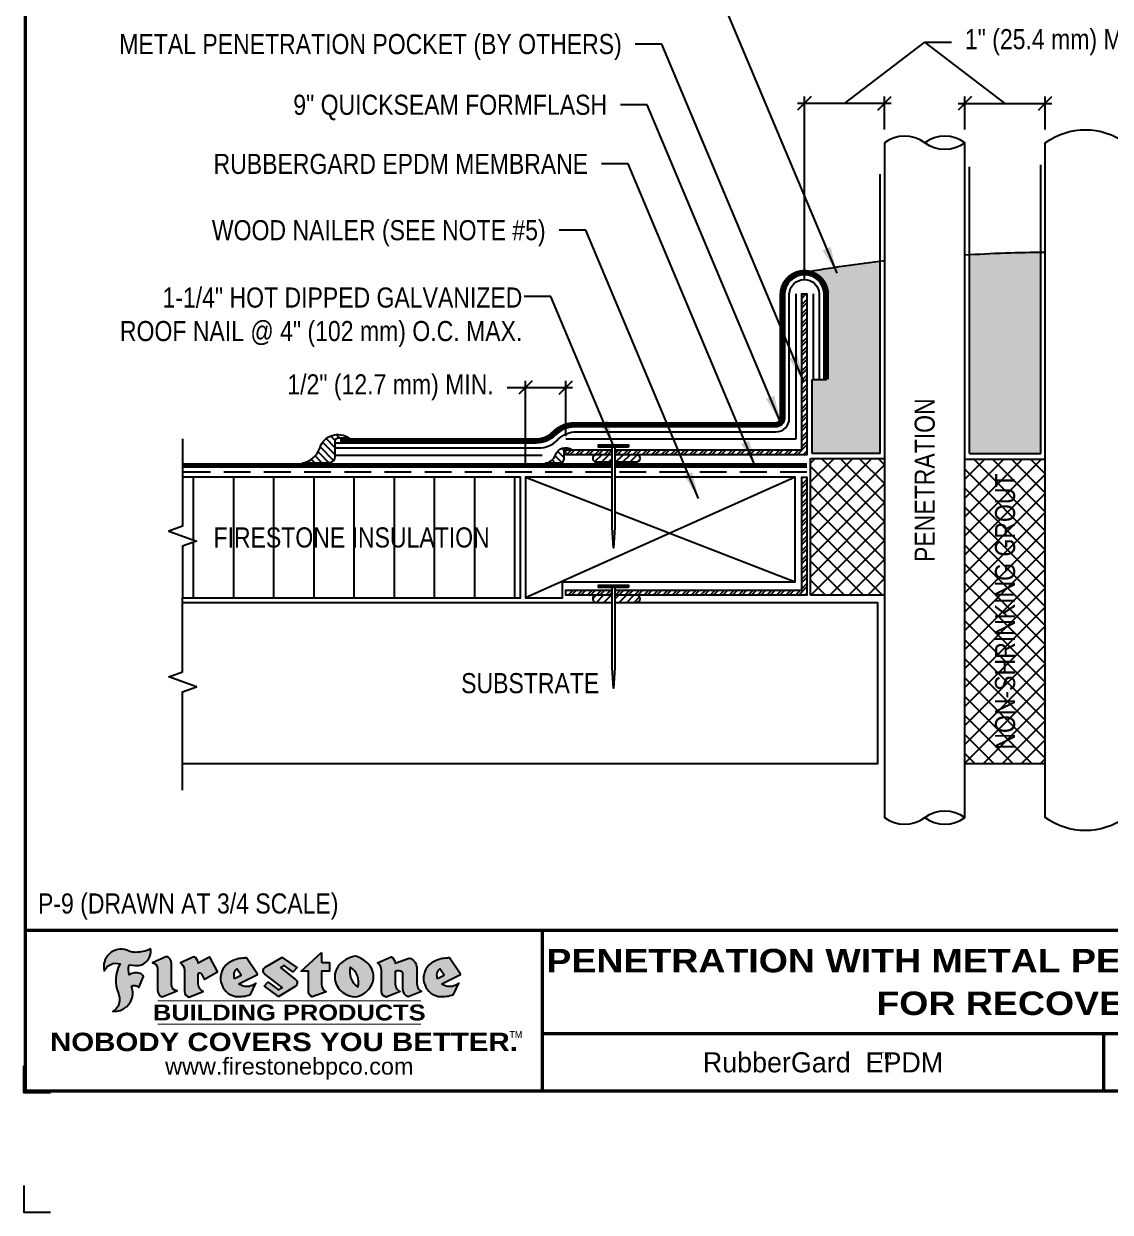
# Model space of a CAD drawing. Header units: inches. Extents: x 99.4 to 119.5, y -301 to -284.2.
# Drawn here: x 99.45 to 109.59, y -301 to -289.91 of the extents above; entities that cross this region are included whole.
import ezdxf
from ezdxf.enums import TextEntityAlignment as Align

# ---------------------------------------------------------------- set-up
doc = ezdxf.new("R2010")
doc.units = ezdxf.units.IN
doc.header["$MEASUREMENT"] = 0
doc.linetypes.add('HIDDEN', pattern=[0.375, 0.25, -0.125])
doc.layers.get('0').update_dxf_attribs({"linetype": 'CONTINUOUS'})
doc.layers.get('DEFPOINTS').update_dxf_attribs({"linetype": 'CONTINUOUS'})
for name, color, linetype in [('FSBP-ACCESSORY-OTHER', 7, 'CONTINUOUS'), ('FSBP-ADHESIVE', 1, 'HIDDEN'), ('FSBP-ANNO-NOTE', 7, 'CONTINUOUS'), ('FSBP-INSULATION', 7, 'CONTINUOUS'), ('FSBP-MEMBRANE', 7, 'CONTINUOUS'), ('FSBP-OTHER', 7, 'CONTINUOUS'), ('FSBP-SEALANTS', 1, 'CONTINUOUS'), ('FSBP-SUBSTRATE-GENERIC', 9, 'CONTINUOUS'), ('FSBP-TTLB', 7, 'CONTINUOUS'), ('FSBP-TTLB-BORDER', 7, 'CONTINUOUS'), ('FSBP-TTLB-TEXT', 7, 'CONTINUOUS'), ('FSBP-WOOD', 7, 'CONTINUOUS')]:
    doc.layers.add(name, color=color, linetype=linetype)
doc.styles.add('FSBP_ARIAL', font='arial.ttf')
doc.styles.add('FSBP_ARIAL_BOLD', font='')
doc.styles.add('FSBP_ARIAL_NAR', font='ARIALN.TTF')
doc.styles.add('FSBP_BANKGOTHIC', font='bgothm.ttf')
doc.styles.get('FSBP_ARIAL_BOLD').set_extended_font_data('Arial Black')
doc.linetypes.add('ZIGZAG', pattern='A,0.0001,-0.2,[131,ltypeshp.shx,S=0.2,R=0,X=-0.2,Y=0],-0.4,[131,ltypeshp.shx,S=0.2,R=180,X=0.2,Y=0],-0.2', length=0.8001)
doc.dimstyles.new('FSBP-DIM', dxfattribs={"dimtxt": 0.1875, "dimasz": 0.125, "dimexe": 0.0625, "dimexo": 0.125, "dimgap": 0.125, "dimtad": 0, "dimdec": 0, "dimzin": 1, "dimdsep": 46, "dimlunit": 4, "dimtxsty": 'FSBP_ARIAL_NAR', "dimblk": 'OBLIQUE', "dimcen": 0.09375, "dimdle": 0.0625, "dimclrd": 256, "dimclre": 256, "dimclrt": 256, "dimadec": 0, "dimazin": 0, "dimtfac": 1, "dimtdec": 0, "dimtmove": 1, "dimatfit": 3, "dimfxl": 1, "dimtolj": 1, "dimtzin": 0, "dimlwd": -1, "dimlwe": -1, "dimarcsym": 0})
doc.dimstyles.new('FSBP-LEADER', dxfattribs={"dimtxt": 0.1875, "dimasz": 0.25, "dimexe": 0.0625, "dimexo": 0.125, "dimgap": 0.125, "dimtad": 0, "dimtih": 1, "dimtoh": 1, "dimdec": 4, "dimzin": 0, "dimdsep": 46, "dimlunit": 4, "dimtxsty": 'FSBP_ARIAL_NAR', "dimcen": 0.09375, "dimclrd": 256, "dimclre": 256, "dimclrt": 256, "dimadec": 0, "dimazin": 0, "dimtfac": 1, "dimtdec": 4, "dimtofl": 0, "dimtmove": 0, "dimatfit": 3, "dimfxl": 1, "dimtolj": 1, "dimtzin": 0, "dimlwd": -1, "dimlwe": -1, "dimarcsym": 0})
pattern_1 = [(45, (-176.4687499999998, -143.6076696362825), (-0.04419417382415922, 0.04419417382415922), []), (45, (-176.4687499999998, -143.5764196362825), (-0.04419417382415922, 0.04419417382415922), [])]

# ---------------------------------------------------------------- blocks, each defined once
blk = doc.blocks.new('_OBLIQUE')
at = {"color": 0, "linetype": 'ByBlock'}
blk.add_line((-0.5, -0.5), (0.5, 0.5), dxfattribs=at)
blk = doc.blocks.new('*D1')
at = {"layer": 'DEFPOINTS', "color": 0, "transparency": 16777216}
for p in [(104.5055217368251, -293.3030863029493), (104.5055217368251, -293.8846938705128), (104.1305217368251, -294.1409287770633)]:
    blk.add_point(p, dxfattribs=at)
at = {"layer": 'FSBP-ANNO-NOTE', "transparency": 16777216}
for p, q in [((103.9581130627564, -293.3030863029493), (104.1305217368251, -293.3030863029493)), ((104.0680217368251, -293.3030863029493), (104.5680217368251, -293.3030863029493)), ((104.1305217368251, -294.0159287770633), (104.1305217368251, -293.2405863029493)), ((104.5055217368251, -293.7596938705128), (104.5055217368251, -293.2405863029493))]:
    blk.add_line(p, q, dxfattribs=at)
at = {"layer": 'FSBP-ANNO-NOTE', "transparency": 16777216, "xscale": 0.125, "yscale": 0.125, "zscale": 0.125, "rotation": 180}
blk.add_blockref('_OBLIQUE', (104.1305217368251, -293.3030863029493), dxfattribs=at)
at = {"layer": 'FSBP-ANNO-NOTE', "transparency": 16777216, "xscale": 0.125, "yscale": 0.125, "zscale": 0.125}
blk.add_blockref('_OBLIQUE', (104.5055217368251, -293.3030863029493), dxfattribs=at)
at = {"layer": 'FSBP-ANNO-NOTE', "transparency": 16777216, "insert": (103.8331130627564, -293.3030863029493), "char_height": 0.1875, "attachment_point": 6, "style": 'FSBP_ARIAL_NAR'}
blk.add_mtext('\\A1;1/2" (12.7 mm) MIN.', dxfattribs=at)
blk = doc.blocks.new('*D3')
at = {"layer": 'DEFPOINTS', "color": 0, "transparency": 16777216}
for p in [(106.7320842368251, -290.6531083208092), (107.48007737547, -291.0222582717101), (106.7320842368251, -292.4315688705128)]:
    blk.add_point(p, dxfattribs=at)
at = {"layer": 'FSBP-ANNO-NOTE', "transparency": 16777216}
for p, q in [((107.1060808061476, -290.6531083208092), (107.8550773754701, -290.0822673143712)), ((107.8550773754701, -290.0822673143712), (108.1050773754701, -290.0822673143712)), ((106.7320842368251, -292.3065688705128), (106.7320842368251, -290.5906083208092)), ((107.48007737547, -290.8972582717101), (107.48007737547, -290.5906083208092)), ((107.54257737547, -290.6531083208092), (106.6695842368251, -290.6531083208092))]:
    blk.add_line(p, q, dxfattribs=at)
at = {"layer": 'FSBP-ANNO-NOTE', "transparency": 16777216, "xscale": 0.125, "yscale": 0.125, "zscale": 0.125, "rotation": 180}
blk.add_blockref('_OBLIQUE', (106.7320842368251, -290.6531083208092), dxfattribs=at)
at = {"layer": 'FSBP-ANNO-NOTE', "transparency": 16777216, "xscale": 0.125, "yscale": 0.125, "zscale": 0.125}
blk.add_blockref('_OBLIQUE', (107.48007737547, -290.6531083208092), dxfattribs=at)
at = {"layer": 'FSBP-ANNO-NOTE', "transparency": 16777216, "insert": (108.2300773754701, -290.0822673143712), "char_height": 0.1875, "attachment_point": 4, "style": 'FSBP_ARIAL_NAR'}
blk.add_mtext('\\A1;1" (25.4 mm) MIN.', dxfattribs=at)
blk = doc.blocks.new('TTLB-EPDM_2')
at = {"layer": 'FSBP-TTLB-TEXT'}
h = blk.add_hatch(color=1, dxfattribs=at)
edge = h.paths.add_edge_path()
edge.add_arc((1.037309769669573, -0.1982514792917306), 0.1319107607348553, 264.0410451462098, 370.3106169565175)
edge.add_arc((1.027551646585694, 0.1214293576525799), 0.3273056962876235, 270.05058356628535, 295.23459397187514, ccw=False)
edge.add_arc((1.022801957313345, -0.06680179986895154), 0.1391656561713503, 249.3281275763668, 272.0749124149863, ccw=False)
edge.add_line((0.9736743133014443, -0.1970076156048179), (0.9474927838574558, -0.1852745150568325))
edge.add_arc((0.8939498971398288, -0.3394262635682071), 0.1631857907024099, 70.84590087378872, 194.3325259843273)
edge.add_arc((0.8444260109029493, -0.4259936440910768), 0.1179914261095279, 70.96950098067128, 156.9641407594482, ccw=False)
edge.add_arc((1.153141409296894, -0.4684497516079468), 0.3110405457095052, 150.3231137483159, 203.2084295854517)
edge.add_arc((0.7562495500622943, -0.6412608153899899), 0.1218587156617311, 0.8849157075190988, 24.34668939894999, ccw=False)
edge.add_arc((0.7493781665697374, -0.6475258110744375), 0.1289731377238325, -58.36655102076742, 3.6216782311386737, ccw=False)
edge.add_arc((0.8256699029544474, -0.5792158350996106), 0.1783301886510354, 267.2205474105585, 354.1381621173521)
edge.add_arc((0.7903121048625305, -0.6011409294291745), 0.212787892960859, 0.9996158580669322, 21.00503380861244)
edge.add_arc((1.01880712263941, -0.5666691048185161), 0.05136395668415847, 40.82117713173261, 125.52727787225791, ccw=False)
edge.add_line((1.057676976260041, -0.5330924682126437), (1.102776947655911, -0.4308018311949837))
edge.add_arc((1.040858222524664, -0.4699705673995949), 0.07326744446031509, 32.31675181867256, 66.31481236598174)
edge.add_arc((1.032262518825329, -0.5063316993097662), 0.1102246948011782, 69.8179132332389, 125.254734720681)
edge.add_arc((1.127708877207287, -0.368959353531244), 0.1659710644737306, 164.1569669952081, 196.5811013160487, ccw=False)
edge.add_line((0.9680425188342383, -0.3236487780942383), (1.023615334387159, -0.3294494641845773))
h = blk.add_hatch(color=1, dxfattribs=at)
edge = h.paths.add_edge_path()
edge.add_line((2.763460561272041, -0.2072496393923444), (2.763460561272041, -0.2969520779963801))
edge.add_arc((2.765767478062699, -0.2969520779963943), 0.00230691679065842, 179.9999999996471, 269.9999999996471)
edge.add_line((2.765767478062685, -0.2992589947870528), (2.835417693520355, -0.2992589947870528))
edge.add_arc((2.835417693520355, -0.3015659115777538), 0.002306916790701052, 0, 90, ccw=False)
edge.add_line((2.837724610311056, -0.3015659115777538), (2.837724610311056, -0.3790761307453892))
edge.add_arc((2.83541769352037, -0.3790761307453749), 0.002306916790686842, 269.99999999964706, 359.99999999964706, ccw=False)
edge.add_line((2.835417693520355, -0.3813830475360618), (2.765767478062685, -0.3813830475360618))
edge.add_arc((2.765767478062699, -0.3836899643267202), 0.00230691679065842, 90.00000000035294, 180.0000000003529)
edge.add_line((2.763460561272041, -0.3836899643267344), (2.763460561272041, -0.5033995910642801))
edge.add_arc((2.836735953378943, -0.5071368822038516), 0.07337063740681413, 177.0802527808789, 245.3249543133826)
edge.add_line((2.806105814540615, -0.5738080530967267), (2.674529557384915, -0.6226036013049594))
edge.add_arc((2.708610405062069, -0.564298408791804), 0.06753517344606039, 177.0345319916277, 239.6926428024901, ccw=False)
edge.add_line((2.641165668230087, -0.560804539009709), (2.641165668230087, -0.3836899643267344))
edge.add_arc((2.638858751439429, -0.3836899643267202), 0.00230691679065842, 359.9999999996471, 449.999999999647)
edge.add_line((2.638858751439443, -0.3813830475360618), (2.572857950769389, -0.3813830475360618))
edge.add_line((2.572857950769389, -0.3813830475360618), (2.763460561272041, -0.2072496393923444))
h = blk.add_hatch(color=1, dxfattribs=at)
edge = h.paths.add_edge_path()
edge.add_line((1.275239419159561, -0.6223407783464694), (1.415345367376062, -0.5660418822574371))
edge.add_arc((1.421019305783958, -0.5090099247487757), 0.05731350411836949, 181.9717871001989, 264.31851000495806, ccw=False)
edge.add_line((1.363739737527226, -0.5109819325197265), (1.363412352251203, -0.3102363679013962))
edge.add_arc((1.294263659668751, -0.3103491388303989), 0.06914878453844908, 0.0934405599591014, 72.42834396969012)
edge.add_line((1.315139561173908, -0.2444268274366692), (1.186839444240604, -0.3024209471341379))
edge.add_arc((1.175246268095289, -0.3585110609420917), 0.05727567197445628, -0.017399788185912257, 78.322067691347, ccw=False)
edge.add_line((1.232521937428658, -0.3585284546236807), (1.232574268422297, -0.555126496687123))
edge.add_arc((1.305699496415486, -0.5558575689677219), 0.07312888236350451, 179.4272023230205, 245.3845503102953)
h = blk.add_hatch(color=1, dxfattribs=at)
edge = h.paths.add_edge_path()
edge.add_line((1.792026821926584, -0.3839679064720229), (1.722158956877934, -0.2518542302253621))
edge.add_arc((1.720119655279638, -0.2529327078887852), 0.002306916790721817, 27.87197133405656, 117.3766794470751)
edge.add_line((1.719058846382097, -0.250884159729182), (1.610638460368705, -0.3070279753467702))
edge.add_arc((1.547088841662962, -0.3061026658494403), 0.06355635479880145, 359.165808011073, 425.8793658831422)
edge.add_line((1.573061729235633, -0.2480956029480268), (1.446879247402876, -0.3051325108639702))
edge.add_arc((1.407812067100189, -0.370357133046621), 0.07602957263902092, -3.441403975725109, 59.07992244284969, ccw=False)
edge.add_line((1.483704536400296, -0.3749210150788969), (1.483704536400296, -0.5723838140635706))
edge.add_arc((1.54053746518044, -0.568254406115083), 0.05698275005415228, 184.1557352478595, 255.3066498366543)
edge.add_line((1.526084036778343, -0.6233736605654059), (1.657291340682093, -0.570650514527486))
edge.add_arc((1.688298576827198, -0.5021390388423987), 0.0752015358480571, 207.5160880841914, 245.649226723163, ccw=False)
edge.add_arc((1.721050197024907, -0.4914488168456328), 0.1093332836229113, 179.4823365255141, 204.5537900001094, ccw=False)
edge.add_line((1.611721375809452, -0.4904610114968335), (1.611721375809452, -0.4126404716788983))
edge.add_arc((1.628589765097195, -0.414159299036043), 0.01693662875851176, 28.356188110622725, 174.8549701683585, ccw=False)
edge.add_arc((1.627340435522395, -0.4197189881350504), 0.02111886817708033, 22.216893572439517, 40.10213956426492, ccw=False)
edge.add_line((1.646891420738257, -0.4117336534413738), (1.666638796144639, -0.4549750258192233))
edge.add_arc((1.668737246926742, -0.4540167099035481), 0.002306916790685496, 204.545128184284, 299.6323508190091)
edge.add_line((1.669877862091766, -0.4560219186518992), (1.791128135493295, -0.3870515928837648))
edge.add_line((1.791128135493295, -0.3870515928837648), (1.792026821926584, -0.3839679064720229))
h = blk.add_hatch(color=1, dxfattribs=at)
h.paths.add_polyline_path([(2.063388732080512, -0.2583237030618903, 0.02524281661523788), (2.025024361750752, -0.2610532129309178, 0.1213611957758757), (1.901773912052249, -0.3008158885520373, 0.6151668103976068), (1.93274136141747, -0.6099060679591872, 0.05306812109568645), (1.967936229862175, -0.617865745600497, 0.1150932231766138), (2.099126721549737, -0.5994933789882708), (2.151195569562105, -0.4944891916583316, -0.08755405562188731), (2.104230609512001, -0.5187113292177372, -0.265591761123442), (1.992692314386659, -0.5010701623316862), (2.165347897647223, -0.4141184325909109, 0.4518949533370738), (2.166222728871162, -0.4107679608846269)])
h.paths.add_polyline_path([(2.014217313945437, -0.4188965037300676), (1.951113654018855, -0.4515330109460507, -0.3720533890450154), (1.973177450672722, -0.3607130665457561)], flags=16)
h = blk.add_hatch(color=1, dxfattribs=at)
edge = h.paths.add_edge_path()
edge.add_arc((2.260407392426802, -0.3775796671688782), 0.04152450223225729, 123.20805433950699, 232.2027298779723, ccw=False)
edge.add_line((2.237665217914071, -0.3428366421988329), (2.393535971665983, -0.2540943745380986))
edge.add_arc((2.394677353533142, -0.2560991469722482), 0.002306916790741334, 55.64644466176611, 119.65426054492559, ccw=False)
edge.add_line((2.395979141996861, -0.2541946229174954), (2.531809646140459, -0.3470380726374032))
edge.add_arc((2.530468902927946, -0.3489153772789875), 0.002306916790700397, -42.731101238422525, 54.4661353739603, ccw=False)
edge.add_line((2.532163440279987, -0.3504807552658491), (2.498457913851155, -0.3869673252714421))
edge.add_arc((2.496763376499139, -0.3854019472845934), 0.002306916790672934, 233.7527076894875, 317.26889876138785, ccw=False)
edge.add_line((2.495399362263356, -0.38726241234572), (2.413849913492982, -0.3274738082119626))
edge.add_arc((2.412485899257181, -0.3293342732731342), 0.002306916790720064, 53.75270768979358, 124.4135619297835)
edge.add_line((2.41118211687575, -0.3274311136421062), (2.382933981293377, -0.346782838468144))
edge.add_arc((2.38423776367478, -0.3486859980991606), 0.002306916790694898, 124.4135619293799, 231.8459020253626)
edge.add_line((2.382812599816248, -0.3505000469010184), (2.519899969301207, -0.4581994452042721))
edge.add_arc((2.494247019847682, -0.4908523236374461), 0.04152450223225742, -55.21225898295222, 51.84590202520428, ccw=False)
edge.add_line((2.517938320565804, -0.5249552055672808), (2.364434947484597, -0.6179520922513717))
edge.add_arc((2.36323960192349, -0.6159790200102006), 0.002306916790726996, 233.2955624372927, 301.20872157023314, ccw=False)
edge.add_line((2.361860787187538, -0.6178285429225383), (2.231266621301074, -0.5204709167214361))
edge.add_arc((2.232647938930649, -0.5186232623475259), 0.002306916790697672, 135.5134179846393, 233.21798691998708, ccw=False)
edge.add_line((2.231002150870836, -0.5170067083764565), (2.262839375599356, -0.4845937328397696))
edge.add_arc((2.264485163659225, -0.4862102868108537), 0.002306916790748497, 53.0352839999411, 135.513417985369, ccw=False)
edge.add_line((2.265872365996302, -0.4843670465239001), (2.361834678328762, -0.5565872257804898))
edge.add_arc((2.363221880665761, -0.5547439854936304), 0.002306916790627066, 233.0352840000685, 302.2362632414394)
edge.add_line((2.36445241715569, -0.5566953042850713), (2.39428499383348, -0.5378823484768844))
edge.add_arc((2.393054457343549, -0.5359310296853765), 0.002306916790685166, 302.2362632406177, 412.2027298768422)
edge.add_line((2.394468296066179, -0.5341081404551886), (2.234958295420142, -0.4103916733127022))
h = blk.add_hatch(color=1, dxfattribs=at)
edge = h.paths.add_edge_path(flags=16)
edge.add_arc((2.940363509127394, -0.4847985213681437), 0.1684614578629418, 344.5558804047865, 417.0140046669545)
edge.add_arc((3.194458079644619, -0.3883534532477785), 0.1684614578629414, 164.5558804047864, 237.0140046669546)
edge = h.paths.add_edge_path()
edge.add_arc((3.069375116502199, -0.4399344555144872), 0.1828726885096673, 136.0914512150047, 191.213418978326)
edge.add_arc((3.064939550433406, -0.4318234379590333), 0.1803148804748503, 194.0167254156723, 240.6663730831859)
edge.add_arc((3.098047041778981, -0.3845058757092554), 0.2378525180183701, 239.2975390661776, 264.2889872773176)
edge.add_arc((3.04884478212623, -0.4190232383793012), 0.203760689247156, 277.1986764832036, 326.503572961274)
edge.add_arc((3.077739326803546, -0.4341046616465112), 0.171374865791709, 325.3768876809902, 406.3828327799087)
edge.add_arc((3.011839488065919, -0.4896144380417797), 0.2571945645850002, 44.28462553519766, 73.82901434867304)
edge.add_arc((3.117152499586992, -0.4983433120546693), 0.2579560664039132, 97.50292863483666, 134.1039137579027)
h = blk.add_hatch(color=1, dxfattribs=at)
edge = h.paths.add_edge_path()
edge.add_line((3.322690228557462, -0.5721896537377091), (3.322690228557462, -0.3749210150788969))
edge.add_arc((3.246797759257384, -0.3703571330465745), 0.076029572638996, 356.5585960242387, 419.0799224428129)
edge.add_line((3.285864939560099, -0.3051325108639702), (3.412047421392799, -0.2480956029480268))
edge.add_arc((3.386074533820159, -0.3061026658494941), 0.06355635479883807, 0.3962622833877276, 65.87936588318718, ccw=False)
edge.add_line((3.449629368605429, -0.3056631084210863), (3.580526418688805, -0.2593848434574539))
edge.add_arc((3.555744121700958, -0.3530904070730321), 0.09692726601172152, 2.366977007666776, 75.18615851992018, ccw=False)
edge.add_line((3.652588689330287, -0.3490873311063041), (3.652588689330287, -0.4883770011386872))
edge.add_arc((3.761877549389556, -0.4914934052703811), 0.1093332836229047, 178.3666365323574, 204.5537900000422)
edge.add_arc((3.729125929191727, -0.5021836272670953), 0.07520153584796169, 207.5160880841711, 245.2240541443093)
edge.add_line((3.697611150971852, -0.5704631245385627), (3.572585913552643, -0.6207021253773775))
edge.add_arc((3.59534718600759, -0.5526356419907701), 0.07177131519198746, 180.3328587115751, 251.51018566665869, ccw=False)
edge.add_line((3.523577081955409, -0.5530525936986663), (3.523577081955409, -0.4153032515383615))
edge.add_arc((3.486319529276879, -0.4148773504126441), 0.0372599868942854, 359.3450650296066, 449.0500281941028)
edge.add_arc((3.482769874121713, -0.4419622099033496), 0.06447454900600783, 86.29402372314017, 119.8211331593848)
edge.add_line((3.450707067966732, -0.3860252459975726), (3.450707067966732, -0.4904610114968335))
edge.add_arc((3.560035889182251, -0.491448816845647), 0.1093332836229751, 179.4823365255069, 204.5537900001023)
edge.add_arc((3.527284268984408, -0.5021390388424952), 0.07520153584796385, 207.5160880841699, 245.6492267231416)
edge.add_line((3.496277032839316, -0.570650514527486), (3.365069728935509, -0.6233736605654059))
edge.add_arc((3.37950248606194, -0.5682868177318081), 0.05694615642555727, 183.9298782390169, 255.318496325343, ccw=False)
h = blk.add_hatch(color=1, dxfattribs=at)
h.paths.add_polyline_path([(3.957695472291277, -0.2583237030618903, 0.02524281661523822), (3.919331101961575, -0.2610532129309178, 0.1085638477195505), (3.807890832595604, -0.2939221658134414, 0.6425897848490651), (3.827048101628293, -0.6099060679591872, 0.05306812109569052), (3.862242970072884, -0.617865745600497, 0.1150932231766133), (3.993433461760503, -0.5994933789882708), (4.045502309772871, -0.4944891916583316, -0.08755405562189084), (3.998537349722767, -0.5187113292177372, -0.2655917611234366), (3.886999054597368, -0.5010701623316862), (4.059654637857989, -0.4141184325909109, 0.4518949533370731), (4.060529469081928, -0.4107679608846269)])
h.paths.add_polyline_path([(3.90852405415626, -0.4188965037300676), (3.845420394229677, -0.4515330109460507, -0.3720533890450147), (3.867484190883488, -0.3607130665457561)], flags=16)
at = {"layer": 'DEFPOINTS', "color": 1}
blk.add_lwpolyline([(0.234375, -1.515625), (-0.015625, -1.515625), (-0.015625, -1.265625)], dxfattribs=at)
at = {"layer": 'DEFPOINTS', "linetype": 'Continuous', "ltscale": 1.75}
blk.add_lwpolyline([(-0.015625, -2.380833333333342), (-0.015625, -2.630833333333342), (0.234375, -2.630833333333342)], dxfattribs=at)
at = {"layer": 'FSBP-TTLB', "const_width": 0.03125}
for points in [[(0, 0), (0, -1.5), (20, -1.5), (20, 0), (0, 0)], [(4.825208527206769, 0), (4.825208527206769, -0.9643749050531198)], [(4.825208527206769, -0.9643749050531198), (15.84028770518938, -0.9643749050531198)], [(4.825208527206769, -0.9643749050531198), (4.825208527206769, -1.5)]]:
    blk.add_lwpolyline(points, dxfattribs=at)
at = {"layer": 'FSBP-TTLB-BORDER', "const_width": 0.03125}
blk.add_lwpolyline([(20, 0), (20, 13), (0, 13), (0, 0)], dxfattribs=at)
at = {"layer": 'FSBP-TTLB-TEXT', "color": 1}
blk.add_line((0.7358432058323388, -0.379822754145593), (0.7358432058323388, -0.379822754145593), dxfattribs=at)
for points in [[(1.023615323725323, -0.3294494630716969, 0.5000510906601082), (1.167090420776901, -0.1746414942047778, -0.1103304102359608), (1.027840608309816, -0.2058762110801382, -0.09957876667165425), (0.9736743133014443, -0.1970076156048179), (0.9474927838574558, -0.1852745150568325, 0.5978159689075124), (0.7358432058323388, -0.379822754145593, -0.3938834584182213), (0.8828996422548698, -0.3144510229727047, 0.2349406564350952), (0.86727108227484, -0.5910237178633082, -0.1027304183841549), (0.8780937320133262, -0.6393788197974146, -0.2772692352614086), (0.8170223912655956, -0.7573362346216896, 0.3985429150902959), (1.003067614090241, -0.5974286950643517, 0.0875124847930418), (0.9889600163401155, -0.5248671157293501, -0.3874031597924062), (1.057676976260041, -0.5330924682126437), (1.102776947655911, -0.4308018311949837, 0.1494423498871741), (1.07029056398062, -0.4028746979725923, 0.2467195073738216), (0.9686394281704906, -0.4163228904100862, -0.1424285161541127), (0.9680425188342383, -0.3236487780942383), (1.023615334387159, -0.3294494641845773)], [(2.763460561272041, -0.2072496393923444), (2.763460561272041, -0.2969520779963801, 0.4142135623730958), (2.765767478062685, -0.2992589947870528), (2.835417693520355, -0.2992589947870528, -0.414213562373095), (2.837724610311056, -0.3015659115777538), (2.837724610311056, -0.3790761307453892, -0.4142135623730938), (2.835417693520355, -0.3813830475360618), (2.765767478062685, -0.3813830475360618, 0.4142135623730958), (2.763460561272041, -0.3836899643267344), (2.763460561272041, -0.5033995910642801, 0.3068985753588853), (2.806105814540615, -0.5738080530967267), (2.674529557384915, -0.6226036013049594, -0.2804194150632976), (2.641165668230087, -0.560804539009709), (2.641165668230087, -0.3836899643267344, 0.414213562373095), (2.638858751439443, -0.3813830475360618), (2.572857950769389, -0.3813830475360618), (2.763460561272041, -0.2072496393923444)], [(2.166222728871162, -0.4107679608846269), (2.063388732080512, -0.2583237030618903, 0.02524281661523788), (2.025024361750752, -0.2610532129309178, 0.1085638477195265), (1.913584092384895, -0.2939221658134414, 0.6425897848491228), (1.93274136141747, -0.6099060679591872, 0.05306812109568648), (1.967936229862175, -0.617865745600497, 0.1150932231766137), (2.099126721549737, -0.5994933789882708), (2.151195569562105, -0.4944891916583316, -0.0875540556218873), (2.104230609512001, -0.5187113292177372, -0.2655917611234418), (1.992692314386659, -0.5010701623316862), (2.165347897647223, -0.4141184325909109)], [(4.060529469081928, -0.4107679608846269), (3.957695472291277, -0.2583237030618903, 0.02524281661523788), (3.919331101961575, -0.2610532129309178, 0.1085638477195265), (3.807890832595604, -0.2939221658134414, 0.6425897848491228), (3.827048101628293, -0.6099060679591872, 0.05306812109568648), (3.862242970072884, -0.617865745600497, 0.1150932231766137), (3.993433461760503, -0.5994933789882708), (4.045502309772871, -0.4944891916583316, -0.0875540556218873), (3.998537349722767, -0.5187113292177372, -0.2655917611234418), (3.886999054597368, -0.5010701623316862), (4.059654637857989, -0.4141184325909109)], [(4.059654637857989, -0.4141184325909109, 0.4518949533370731), (4.060529469081928, -0.4107679608846269, 0.4518949533370731)]]:
    blk.add_lwpolyline(points, format="xyb", dxfattribs=at)
for points in [[(1.275239419159561, -0.6223407783464694), (1.415345367376062, -0.5660418822574371, -0.3756100036733062), (1.363739737527226, -0.5109819325197265), (1.363412352251203, -0.3102363679013962, 0.3265360292958048), (1.315139561173908, -0.2444268274366692), (1.186839444240604, -0.3024209471341379, -0.3557863980845349), (1.232521937428658, -0.3585284546236807), (1.232574268422297, -0.555126496687123, 0.2960110723418457)], [(1.792026821926584, -0.3839679064720229), (1.722158956877934, -0.2518542302253621, 0.4116839150163434), (1.719058846382097, -0.250884159729182), (1.610638460368705, -0.3070279753467702, 0.2996033003794034), (1.573061729235633, -0.2480956029480268), (1.446879247402876, -0.3051325108639702, -0.2797757560995365), (1.483704536400296, -0.3749210150788969), (1.483704536400296, -0.5723838140635706, 0.320828638474519), (1.526084036778343, -0.6233736605654059), (1.657291340682093, -0.570650514527486, -0.1679398621276611), (1.621603752698661, -0.5368819723450571, -0.1098333365370753), (1.611721375809452, -0.4904610114968335), (1.611721375809452, -0.4126404716788983, -0.743334502655012), (1.64349420176768, -0.4061152228778298, -0.07819791644735608), (1.646891420738257, -0.4117336534413738), (1.666638796144639, -0.4549750258192233, 0.4404648714563479), (1.669877862091766, -0.4560219186518992), (1.791128135493295, -0.3870515928837648)], [(2.234958295420142, -0.4103916733127022, -0.5150044486718882), (2.237665217914071, -0.3428366421988329), (2.393535971665983, -0.2540943745380986, -0.2867822934100265), (2.395979141996861, -0.2541946229174954), (2.531809646140459, -0.3470380726374032, -0.4515027974650387), (2.532163440279987, -0.3504807552658491), (2.498457913851155, -0.3869673252714421, -0.3814439164929681), (2.495399362263356, -0.38726241234572), (2.413849913492982, -0.3274738082119626, 0.3184718635035665), (2.41118211687575, -0.3274311136421062), (2.382933981293377, -0.346782838468144, 0.5064094529656681), (2.382812599816248, -0.3505000469010184), (2.519899969301207, -0.4581994452042721, -0.5043597839115849), (2.517938320565804, -0.5249552055672808), (2.364434947484597, -0.6179520922513717, -0.3053163970316367), (2.361860787187538, -0.6178285429225383), (2.231266621301074, -0.5204709167214361, -0.4541703869768119), (2.231002150870836, -0.5170067083764565), (2.262839375599356, -0.4845937328397696, -0.3762644290664977), (2.265872365996302, -0.4843670465239001), (2.361834678328762, -0.5565872257804898, 0.3114700032088108), (2.36445241715569, -0.5566953042850713), (2.39428499383348, -0.5378823484768844, 0.520381097387146), (2.394468296066179, -0.5341081404551886)], [(2.937624918725987, -0.3131105398334029, 0.2452625673097023), (2.889993533867141, -0.4754966266250307, 0.2064059665179019), (2.976604338974084, -0.5890186876871866, 0.1094800500670344), (3.074378098474654, -0.6211778035979165, 0.2185147641853038), (3.218764944843201, -0.5314757029352819, 0.3689489483072479), (3.195959963110113, -0.3100352223135445, 0.1296305888694145), (3.0834694040758, -0.242595816912754, 0.1610736375384317)], [(3.322690228557462, -0.5721896537377091), (3.322690228557462, -0.3749210150788969, 0.2797757560995341), (3.285864939560099, -0.3051325108639702), (3.412047421392799, -0.2480956029480268, -0.2937618496109166), (3.449629368605429, -0.3056631084210863), (3.580526418688805, -0.2593848434574539, -0.3288760160581939), (3.652588689330287, -0.3490873311063041), (3.652588689330287, -0.4883770011386872, 0.114762897203527), (3.662431105063263, -0.536926560769686, 0.166032965990522), (3.697611150971852, -0.5704631245385627), (3.572585913552643, -0.6207021253773775, -0.3209557512194564), (3.523577081955409, -0.5530525936986663), (3.523577081955409, -0.4153032515383615, 0.4127061514896111), (3.48693727661589, -0.3776224848030694, 0.1473421876160361), (3.450707067966732, -0.3860252459975726), (3.450707067966732, -0.4904610114968335, 0.1098333365370753), (3.460589444855941, -0.5368819723450855, 0.1679398621276611), (3.496277032839316, -0.570650514527486), (3.365069728935509, -0.6233736605654059, -0.3219729545308964), (3.322690228557462, -0.5721896537377091, 29.1476284739)], [(1.951113654018855, -0.4515330109460507), (2.014217313945437, -0.4188965037300676), (1.973177450672722, -0.3607130665457561, 0.3720533890450154)], [(3.10274193015772, -0.5296595419651595, 0.3271311138286319), (3.032079658614293, -0.3434924326507627, 0.3271311138286322)], [(3.845420394229677, -0.4515330109460507), (3.90852405415626, -0.4188965037300676), (3.867484190883488, -0.3607130665457561, 0.3720533890450154)]]:
    blk.add_lwpolyline(points, format="xyb", close=True, dxfattribs=at)
at = {"layer": 'FSBP-TTLB-TEXT'}
for points, const_width in [([(1.233926579809207, -0.6584455781731435), (3.691229482685259, -0.6584455781731577)], 0.0078125), ([(1.233926579809207, -0.8761560960495984), (3.691229482685259, -0.8761560960495842)], 0.0078125), ([(10.06152282927678, -0.9643749050531198), (10.06152282927678, -1.5)], 0.03125)]:
    blk.add_lwpolyline(points, dxfattribs=dict(at, const_width=const_width))
at = {"layer": 'FSBP-TTLB-TEXT', "color": 1}
for centre, start, end in [((1.789987520328282, -0.3850463841354355), 299.6323508193319, 27.87197133380463), ((2.164310260790558, -0.412058050385383), 296.7304547840455, 34.00233684987403)]:
    blk.add_arc(centre, 0.00230691679068068, start, end, dxfattribs=at)
at = {"layer": 'FSBP-TTLB-TEXT', "lineweight": 18, "style": 'FSBP_ARIAL_BOLD'}
blk.add_text('BUILDING PRODUCTS', height=0.1484375, dxfattribs=at).set_placement((2.462578031247233, -0.7673008371113639), align=Align.MIDDLE_CENTER)
at = {"layer": 'FSBP-TTLB-TEXT', "color": 1}
for s, height, style, p in [('NOBODY COVERS YOU BETTER.', 0.171875, 'FSBP_ARIAL_BOLD', (2.412604263603384, -1.041650450587369)), ('TM', 0.0625, 'FSBP_BANKGOTHIC', (4.576671173373001, -0.9725745042934193))]:
    blk.add_text(s, height=height, dxfattribs=dict(at, style=style)).set_placement(p, align=Align.MIDDLE_CENTER)
at = {"layer": 'FSBP-TTLB-TEXT'}
for s, height, style, p in [('www.firestonebpco.com', 0.15625, 'FSBP_ARIAL', (2.462578031247233, -1.268657306740124)), ('RubberGard  EPDM', 0.1875, 'FSBP_BANKGOTHIC', (7.443365678241776, -1.23218745252656)), ('TM', 0.0625, 'FSBP_BANKGOTHIC', (8.023397742165457, -1.169706269210366))]:
    blk.add_text(s, height=height, dxfattribs=dict(at, style=style)).set_placement(p, align=Align.MIDDLE_CENTER)
for tag, height, style, p in [('MAXIMUM_WARRANTY', 0.1875, 'FSBP_ARIAL_BOLD', (18.03987100774941, 0.2240244307510579)), ('ACCPT_SYSTEMS', 0.21875, 'FSBP_ARIAL', (12.49438170418193, -1.23218745252656))]:
    blk.add_attdef(tag, text='', height=height, dxfattribs=dict(at, style=style)).set_placement(p, align=Align.MIDDLE_LEFT)
for tag, height, style, p in [('DETAIL_DESCP_LINE_1', 0.21875, 'FSBP_ARIAL_BOLD', (10.33118450231211, -0.2831249841755152)), ('DETAIL_DESCP_LINE_2', 0.21875, 'FSBP_ARIAL_BOLD', (10.33118450231211, -0.6812499208775904)), ('ISSUE_REV_DATE', 0.21875, 'FSBP_ARIAL', (16.84069633627263, -0.7282559425942452)), ('DETAIL_NUMBER', 0.4375, 'FSBP_ARIAL', (18.91941590748775, -0.8931630692489421))]:
    blk.add_attdef(tag, text='', height=height, dxfattribs=dict(at, style=style)).set_placement(p, align=Align.MIDDLE_CENTER)
blk = doc.blocks.new('FSBP_HOT-DIPPED-NAIL')
at = {"layer": 'FSBP-ACCESSORY-OTHER'}
blk.add_lwpolyline([(0, 0.1875), (0, -0.1875), (-0.03125, -0.1875), (-0.03125000000005684, 0.1875)], close=True, dxfattribs=at)
blk.add_lwpolyline([(0, 0.015625), (1, 0.015625), (1.25, 0), (1, -0.015625), (0, -0.015625)], dxfattribs=at)

msp = doc.modelspace()

# ---------------------------------------------------------------- hatches: boundary and pattern name
at = {"layer": 'FSBP-ACCESSORY-OTHER'}
h = msp.add_hatch(dxfattribs=at)
h.set_pattern_fill('STEEL', color=256, scale=0.5, style=0)
h.set_pattern_definition(pattern_1)
h.paths.add_polyline_path([(106.7555217368251, -292.4315688705128), (106.7086467368251, -292.4315688705128), (106.7086467368251, -293.8846938705128), (106.5328654868251, -293.8846938705128), (104.9625016908265, -293.8846938705128), (104.9625016908266, -293.9315688705128), (106.7555217368251, -293.9315688705128)])
h.paths.add_polyline_path([(104.9390641908265, -293.8846938705127), (104.5055217368251, -293.8846938705128), (104.5055217368251, -293.9315688705127), (104.9390641908265, -293.9315688705128)])
h = msp.add_hatch(dxfattribs=at)
h.set_pattern_fill('STEEL', color=256, scale=0.5, style=0)
h.set_pattern_definition(pattern_1)
h.paths.add_polyline_path([(106.7555217368251, -294.1409287770633), (106.7086467368251, -294.1409287770633), (106.7086467368251, -295.1948937605728), (106.5328654868251, -295.1948937605728), (104.9625016908265, -295.1948937605728), (104.9625016908266, -295.2417687605728), (106.7555217368251, -295.2417687605728)])
h.paths.add_polyline_path([(104.9390641908265, -295.1948937605728), (104.5055217368251, -295.1948937605728), (104.5055217368251, -295.2417687605728), (104.9390641908265, -295.2417687605728)])
at = {"layer": 'FSBP-INSULATION'}
h = msp.add_hatch(dxfattribs=at)
h.set_pattern_fill('LINE', color=256, scale=3, angle=90, style=0)
h.set_pattern_definition([(90, (-44.46874999999966, -91.07266963628265), (-0.375, 2.296136913416957e-17), [])])
h.paths.add_polyline_path([(104.0836467368251, -295.2659287770634), (104.0836467368251, -294.1409287770633), (100.9295341561821, -294.1409287770634), (100.9295341561819, -294.5968474018449), (100.8007461521451, -294.6437224018449), (101.0583221602188, -294.7374724018449), (100.9295341561819, -294.7843474018449), (100.9295341561819, -295.2659287770633)])
h.paths.add_polyline_path([(101.1692460570083, -294.8488819660128), (103.8439348359988, -294.8488819660128), (103.8439348359988, -294.5578476890687), (101.1692460570083, -294.5578476890687)], flags=24)
at = {"layer": 'FSBP-OTHER'}
h = msp.add_hatch(dxfattribs=at)
h.set_pattern_fill('ANSI37', color=256, style=0)
h.set_pattern_definition([(45, (6.252776074688882e-13, -74.29147171961606), (-0.08838834764831843, 0.08838834764831845), []), (135, (6.252776074688882e-13, -74.29147171961606), (-0.08838834764831845, -0.08838834764831843), [])])
h.paths.add_polyline_path([(107.4800773754701, -293.9657060470225), (106.7891849312813, -293.9657060470224), (106.7891849312815, -295.2427414590624), (107.48007737547, -295.2427414590624)])
h.paths.add_polyline_path([(108.98007737547, -293.9763265091468), (108.2300773754701, -293.9763265091468), (108.23007737547, -296.8128037770634), (108.98007737547, -296.8128037770634)])
h.paths.add_polyline_path([(111.1709698196588, -293.9657060470225), (110.48007737547, -293.9657060470224), (110.48007737547, -295.2427414590624), (111.1709698196586, -295.2427414590624)])
h.paths.add_polyline_path([(108.7505945139421, -296.7316537345104), (108.7505945139421, -294.0574765516999), (108.459560236998, -294.0574765516999), (108.459560236998, -296.7316537345104)], flags=24)
at = {"layer": 'FSBP-SEALANTS'}
h = msp.add_hatch(dxfattribs=at)
h.set_pattern_fill('AR-SAND', color=256, scale=0.025, style=0)
h.set_pattern_definition([(37.50000000000001, (6.821210263296962e-13, -69.041471719616), (-0.001574833952740204, 0.04817059422532897), [0, -0.03800000000000001, 0, -0.0425, 0, -0.040625]), (7.499999999999999, (6.821210263296962e-13, -69.041471719616), (0.04424441763169318, 0.07055365163074351), [0, -0.0205, 0, -0.03425, 0, -0.013125]), (327.5, (-0.03074999999931788, -69.041471719616), (0.07785354654378739, 0.0001414763384241069), [0, -0.0125, 0, -0.04500000000000001, 0, -0.05875]), (317.5, (-0.03074999999931788, -69.041471719616), (0.07515316511430735, 0.02194188912335623), [0, -0.00625, 0, -0.0295, 0, -0.03375])])
h.paths.add_polyline_path([(107.4405187679506, -292.1249459886907, 0.01174016976444197), (106.7316758702529, -292.2287827526422, -0.4043529632897149), (106.9400773754701, -292.430260096467), (106.94007737547, -293.2284438705128), (106.8049263403243, -293.2284438705128), (106.8049263403243, -293.9196902167106), (107.4405187679505, -293.9196902167106)])
h.paths.add_polyline_path([(108.9376650614512, -292.0411085714735, 0.01228106908814912), (108.274098668971, -292.0641844170311), (108.274098668971, -293.9196902167106), (108.9376650614514, -293.9196902167106)])
h.paths.add_polyline_path([(111.02007737547, -292.430260096467, -0.4043529632895366), (111.2284788806871, -292.2287827526422, 0.01174016976443973), (110.5196359829895, -292.1249459886907), (110.5196359829896, -293.9196902167106), (111.1552284106158, -293.9196902167106), (111.1552284106158, -293.2284438705128), (111.0200773754701, -293.2284438705128)])
h = msp.add_hatch(dxfattribs=at)
h.set_pattern_fill('ANSI31', color=256, scale=0.375, angle=90, style=0)
h.set_pattern_definition([(135, (-46.02110252034535, -34.78516090602687), (-0.03314563036811942, -0.03314563036811941), [])])
edge = h.paths.add_edge_path()
edge.add_line((102.4830072700319, -293.7761331535143), (102.3826774925203, -293.7761331535143))
edge.add_arc((102.3826774925203, -293.8073831535143), 0.03125, 90, 180)
edge.add_line((102.3514274925203, -293.8073831535143), (102.3514274925203, -293.9470706535143))
edge.add_arc((102.2889274925203, -293.9470706535143), 0.0625, -89.99999999997402, 0, ccw=False)
edge.add_line((102.2889274925203, -294.0095706535143), (102.0494996681986, -294.0095706535143))
edge.add_arc((102.0031842672253, -293.7946259833087), 0.2198779834751552, 282.1599411504431, 341.8454340414346)
edge.add_arc((102.3793145536819, -293.9184990889963), 0.1761256341641667, 53.932148878022815, 161.679073836779, ccw=False)
h = msp.add_hatch(dxfattribs=at)
h.set_pattern_fill('ANSI31', color=256, scale=0.375, angle=90, style=0)
h.set_pattern_definition([(135, (-43.96417343070027, -17.16643365703158), (-0.03314563036811942, -0.03314563036811941), [])])
edge = h.paths.add_edge_path()
edge.add_line((104.5627097100067, -293.8846938705128), (104.5055217368252, -293.8846938705128))
edge.add_arc((104.5055217368251, -293.9025063705128), 0.01781249999993406, 89.99999999981716, 179.9999999998171)
edge.add_line((104.4877092368252, -293.9025063705127), (104.4877092368252, -293.9739456535142))
edge.add_arc((104.4520842368251, -293.9739456535142), 0.03562500000003865, -89.9999999999086, 9.140421752817929e-11, ccw=False)
edge.add_line((104.4520842368252, -294.0095706535143), (104.3156103769618, -294.0095706535142))
edge.add_arc((104.2995782702449, -293.8951279289352), 0.1155602252284058, 277.9745821090923, 340.1932145819347)
edge.add_arc((104.5036048616872, -293.9658424537375), 0.1003916114735601, 53.932148877979785, 161.6790738367359, ccw=False)
h = msp.add_hatch(dxfattribs=at)
h.set_pattern_fill('ANSI31', color=256, scale=0.4, style=0)
h.set_pattern_definition([(45, (-176.4687499999998, -143.6076696362825), (-0.03535533905932738, 0.03535533905932738), [])])
h.paths.add_polyline_path([(105.1656010428271, -295.2417687605728), (104.9625016908265, -295.2417687605728), (104.9625016908265, -295.3092687605728), (105.1656010428271, -295.3092687605728, 1)])
h.paths.add_polyline_path([(104.9390641908265, -295.2417687605728), (104.7906010428271, -295.2417687605728, 1), (104.7906010428271, -295.3092687605728), (104.9390641908265, -295.3092687605728)])

# ---------------------------------------------------------------- linework, layer by layer
at = {"layer": 'FSBP-ACCESSORY-OTHER'}
for points in [[(104.9625016908265, -293.8846938705128), (106.5328654868251, -293.8846938705128), (106.7086467368251, -293.8846938705128), (106.7086467368251, -292.4315688705128), (106.7555217368251, -292.4315688705128), (106.7555217368251, -293.9315688705128), (106.7555217368251, -293.9315688705128), (104.9625016908265, -293.9315688705128)], [(104.9390641908265, -293.9315688705128), (104.5055217368251, -293.9315688705128), (104.5055217368251, -293.8846938705128), (104.9390641908265, -293.8846938705128)], [(104.9625016908265, -295.1948937605728), (106.5328654868251, -295.1948937605728), (106.7086467368251, -295.1948937605728), (106.7086467368251, -294.1409287770633), (106.7555217368251, -294.1409287770633), (106.7555217368251, -295.2417687605728), (106.7555217368251, -295.2417687605728), (104.9625016908265, -295.2417687605728)], [(104.9390641908265, -295.2417687605728), (104.5055217368251, -295.2417687605728), (104.5055217368251, -295.1948937605728), (104.9390641908265, -295.1948937605728)]]:
    msp.add_lwpolyline(points, dxfattribs=at)
at = {"layer": 'FSBP-ADHESIVE', "linetype": 'ZIGZAG', "ltscale": 0.17}
for p, q in [((108.274098668971, -293.9196902167106), (108.274098668971, -291.2439164181542)), ((108.9376650614514, -293.9196902167106), (108.9376650614511, -291.22649676554)), ((107.4405187679505, -293.9196902167106), (107.4405187679506, -291.3148894369965)), ((106.6524484061841, -292.4315688705128), (106.6524484061841, -293.7876043948119)), ((106.8144496624755, -292.4315688705128), (106.8144496624755, -293.2305717464915)), ((106.8049263403243, -293.9196902167106), (106.8049263403243, -293.2305717464915)), ((106.6524484061841, -293.7876043948119), (104.5055217368251, -293.7876043948119)), ((104.2857959239708, -293.9392581535143), (102.3514274925203, -293.939258153515)), ((107.4405187679505, -293.9196902167106), (106.8049263403242, -293.9196902167106)), ((108.2740986689711, -293.9196902167106), (108.9376650614511, -293.9196902167106))]:
    msp.add_line(p, q, dxfattribs=at)
at = {"layer": 'FSBP-ADHESIVE', "linetype": 'HIDDEN'}
for p, q in [((104.9390641908265, -294.0940537770633), (100.9295341561819, -294.0940537770634)), ((106.7555217368251, -294.0940537770633), (104.9625016908265, -294.0940537770633))]:
    msp.add_line(p, q, dxfattribs=at)
at = {"layer": 'FSBP-ANNO-NOTE'}
for p, q in [((108.6050773754702, -290.6531083208092), (107.8550773754701, -290.0822673143712)), ((108.2300773754702, -290.8972582717101), (108.2300773754702, -290.5906083208092)), ((108.9800773754702, -290.8972582717101), (108.9800773754702, -290.5906083208092)), ((108.1675773754702, -290.6531083208092), (109.0425773754702, -290.6531083208092))]:
    msp.add_line(p, q, dxfattribs=at)
at = {"layer": 'FSBP-INSULATION'}
msp.add_lwpolyline([(100.9295341561819, -293.7830081535143), (100.9295341561819, -294.5968474018449), (100.8007461521451, -294.6437224018449), (101.0583221602188, -294.7374724018449), (100.9295341561819, -294.7843474018449), (100.9295341561819, -295.2659287770633), (104.0836467368251, -295.2659287770633), (104.0836467368251, -294.1409287770633), (100.9295341561819, -294.1409287770633)], dxfattribs=at)
at = {"layer": 'FSBP-MEMBRANE'}
for p, q in [((106.5917118650364, -292.3988644940619), (106.5917118650364, -292.3988644940619)), ((106.9166398754701, -292.4275926096218), (106.9166398754701, -292.4275926096218))]:
    msp.add_line(p, q, dxfattribs=at)
msp.add_lwpolyline([(104.4322984321218, -293.7905780306854, -0.198912367379658), (104.6090751274185, -293.717354725982), (106.4667118650364, -293.717354725982, 0.4142135623730784), (106.5917118650364, -293.592354725982), (106.5917118650364, -292.4315688705128, -0.9577304969055279), (106.87163987547, -292.430260096467), (106.87163987547, -293.2284438705128), (106.91663987547, -293.2284438705128), (106.9166398754701, -292.430260096467, 0.9660962379874981), (106.5467118650363, -292.4315688705128), (106.5467118650363, -293.592354725982, -0.3865336461419783), (106.4653010595422, -293.6723547259819), (104.5877838666822, -293.672354725982, 0.1989123673796672), (104.4110071713854, -293.7455780306854), (104.40680035326, -293.7497848488109, -0.1989123673796296), (104.2300236579633, -293.8230081535143), (102.3514274925203, -293.8230081535143), (102.3514274925203, -293.8680081535143), (104.2513149186996, -293.8680081535143, 0.198912367379658), (104.4280916139962, -293.7947848488109)], format="xyb", close=True, dxfattribs=at)
msp.add_lwpolyline([(104.4322984321218, -293.7905780306854, -0.198912367379658), (104.6090751274185, -293.717354725982), (106.4667118650364, -293.717354725982, 0.4142135623730784), (106.5917118650364, -293.592354725982), (106.5917118650364, -292.4315688705128, -0.9577304969055279), (106.87163987547, -292.430260096467), (106.87163987547, -293.2284438705128), (106.91663987547, -293.2284438705128), (106.9166398754701, -292.430260096467, 0.9660962379874981), (106.5467118650363, -292.4315688705128), (106.5467118650363, -293.592354725982, -0.3865336461419783), (106.4653010595422, -293.6723547259819), (104.5877838666822, -293.672354725982, 0.1989123673796672), (104.4110071713854, -293.7455780306854), (104.40680035326, -293.7497848488109, -0.1989123673796296), (104.2300236579633, -293.8230081535143), (102.3514274925203, -293.8230081535143), (102.3514274925203, -293.8680081535143), (104.2513149186996, -293.8680081535143, 0.198912367379658), (104.4280916139962, -293.7947848488109)], format="xyb", close=True, dxfattribs=at)
at = {"layer": 'FSBP-MEMBRANE', "const_width": 0.046875}
msp.add_lwpolyline([(106.94007737547, -293.2284438705128), (106.9400773754701, -292.430260096467, 0.9667748974035473), (106.5232743650363, -292.430260096467), (106.5232743650363, -293.5916396075017, -0.3817299908454134), (106.4648074706201, -293.6489172259819), (104.5877838666822, -293.648917225982, 0.1989123673796794), (104.3944343562014, -293.7290052155014), (104.3902275380759, -293.7332120336268, -0.1989123673796422), (104.2300236579633, -293.7995706535143), (102.3983024925203, -293.7995706535143)], format="xyb", dxfattribs=at)
msp.add_lwpolyline([(106.94007737547, -293.2284438705128), (106.9400773754701, -292.430260096467, 0.9667748974035473), (106.5232743650363, -292.430260096467), (106.5232743650363, -293.5916396075017, -0.3817299908454134), (106.4648074706201, -293.6489172259819), (104.5877838666822, -293.648917225982, 0.1989123673796794), (104.3944343562014, -293.7290052155014), (104.3902275380759, -293.7332120336268, -0.1989123673796422), (104.2300236579633, -293.7995706535143), (102.3983024925203, -293.7995706535143)], format="xyb", dxfattribs=at)
for points in [[(104.9390641908265, -294.0330081535143), (100.9295341561819, -294.0330081535143)], [(106.7555217368251, -294.0330081535143), (104.9625016908265, -294.0330081535143)]]:
    msp.add_lwpolyline(points, dxfattribs=at)
at = {"layer": 'FSBP-OTHER'}
for p, q in [((106.7891849312815, -295.2427414590624), (106.7891849312813, -293.9657060470224)), ((106.7891849312813, -293.9657060470224), (107.48007737547, -293.9657060470224)), ((108.98007737547, -293.9763265091468), (108.23007737547, -293.9763265091468)), ((107.48007737547, -295.2427414590624), (106.7891849312815, -295.2427414590624)), ((108.23007737547, -296.8128037770633), (108.98007737547, -296.8128037770633))]:
    msp.add_line(p, q, dxfattribs=at)
for points in [[(107.48007737547, -291.02225827171), (107.48007737547, -297.3157177607482, 0.3333333333333713), (107.85507737547, -297.3157177607482, -0.3333333333332701), (108.23007737547, -297.3157177607482), (108.23007737547, -291.02225827171, -0.3333333333332701), (107.85507737547, -291.02225827171, 0.3333333333333713)], [(108.9800773754699, -291.0222582717101, -0.3281646513244319), (109.73007737547, -291.0222582717101, 0.328164651324441), (110.48007737547, -291.0222582717101), (110.48007737547, -297.315717760748, 0.3281646513244413), (109.7300773754699, -297.315717760748, -0.3281646513244319), (108.98007737547, -297.3157177607482)]]:
    msp.add_lwpolyline(points, format="xyb", close=True, dxfattribs=at)
for centre, start, end in [((108.04257737547, -291.27225827171), 53.13010235415435, 126.8698976458466), ((108.04257737547, -297.065717760748), 233.1301023541533, 306.8698976458456)]:
    msp.add_arc(centre, 0.3124999999999716, start, end, dxfattribs=at)
at = {"layer": 'FSBP-SEALANTS'}
for p, q in [((104.7770802572297, -293.996242176559), (104.8417535632759, -293.9315688705128)), ((104.8405448240121, -293.9990688705128), (104.9080448240121, -293.9315688705128)), ((104.9068360847484, -293.9990688705127), (104.9390641908265, -293.9668407644347)), ((104.9625016908265, -293.9434032644347), (104.9743360847484, -293.9315688705128)), ((104.9731273454846, -293.9990688705128), (105.0406273454846, -293.9315688705128)), ((105.0394186062209, -293.9990688705128), (105.1069186062209, -293.9315688705128)), ((105.1057098669571, -293.9990688705128), (105.1724977026001, -293.9322810348698)), ((105.1727716704611, -293.998298327745), (105.1985805000594, -293.9724894981466))]:
    msp.add_line(p, q, dxfattribs=at)
for points in [[(108.2300773754701, -292.0668710034554, -0.01388136519525548), (108.98007737547, -292.0407424679158, -0.01388136519525548)], [(106.8065979793909, -293.2284438705128), (106.94007737547, -293.2284438705128), (106.9400773754701, -292.430260096467, 0.3932022950978986), (106.7316758702532, -292.2287827526421, -0.01239319210146217), (107.48007737547, -292.1201492240759, -0.01239319210146217)], [(104.9390641908265, -293.9315688705128), (104.7906010428271, -293.9315688705128, 0.9999999999999999), (104.7906010428271, -293.9990688705128), (104.9390641908265, -293.9990688705128)], [(104.9625016908265, -293.9990688705128), (105.1656010428271, -293.9990688705128, 0.9999999999999999), (105.1656010428271, -293.9315688705128), (104.9625016908265, -293.9315688705128)], [(104.9390641908265, -295.2417687605728), (104.7906010428271, -295.2417687605728, 0.9999999999999999), (104.7906010428271, -295.3092687605728), (104.9390641908265, -295.3092687605728)], [(104.9625016908265, -295.3092687605728), (105.1656010428271, -295.3092687605728, 0.9999999999999999), (105.1656010428271, -295.2417687605728), (104.9625016908265, -295.2417687605728)]]:
    msp.add_lwpolyline(points, format="xyb", dxfattribs=at)
for points in [[(102.4830072700319, -293.7761331535143), (102.3826774925203, -293.7761331535143, 0.414213562373095), (102.3514274925203, -293.8073831535143), (102.3514274925203, -293.9470706535143, -0.4142135623729951), (102.2889274925203, -294.0095706535143), (102.0494996681986, -294.0095706535143, 0.2664789095660278), (102.2121165985112, -293.863135899091, -0.5081353022056307)], [(104.5627097100067, -293.8846938705128), (104.5055217368252, -293.8846938705128, 0.414213562373095), (104.4877092368252, -293.9025063705127), (104.4877092368252, -293.9739456535142, -0.4142135623729951), (104.4520842368252, -294.0095706535143), (104.3156103769618, -294.0095706535142, 0.2783521486921461), (104.40830202724, -293.9342854354915, -0.5081353022056307)]]:
    msp.add_lwpolyline(points, format="xyb", close=True, dxfattribs=at)
at = {"layer": 'FSBP-SUBSTRATE-GENERIC'}
for points in [[(100.9295341561819, -297.0628037770632), (100.9295341561819, -296.1437224018449), (101.0583221602188, -296.0968474018449), (100.8007461521451, -296.0030974018449), (100.9295341561819, -295.9562224018449), (100.9295341561819, -295.2659287770633)], [(100.9295341561819, -296.8128037770634), (107.41757737547, -296.8128037770634), (107.41757737547, -295.3128037770634), (104.9625016908265, -295.3128037770634)], [(104.9390641908265, -295.3128037770634), (100.9295341561819, -295.3128037770634)]]:
    msp.add_lwpolyline(points, dxfattribs=at)
at = {"layer": 'FSBP-WOOD'}
for p, q in [((104.1305217368251, -294.1409287770633), (104.9390641908265, -294.4545717305955)), ((106.6461467368251, -294.1409287770634), (104.1305217368251, -295.2659287770633)), ((104.9625016908265, -294.4636634074606), (106.6461467368251, -295.1167687605728))]:
    msp.add_line(p, q, dxfattribs=at)
msp.add_lwpolyline([(104.9390641908265, -294.1409287770633), (104.1305217368251, -294.1409287770633), (104.1305217368251, -295.2659287770633), (104.4742717368251, -295.2659287770633), (104.4742717368251, -295.1167687605728), (106.6461467368251, -295.1167687605728), (106.6461467368251, -294.1409287770633), (104.9625016908265, -294.1409287770633)], dxfattribs=at)

# ---------------------------------------------------------------- block references
ref = msp.add_blockref('TTLB-EPDM_2', (99.46270113045534, -298.3686479427976))
ref.add_attrib('DETAIL_DESCP_LINE_1', 'PENETRATION WITH METAL PENETRATION POCKET TO NAILER', dxfattribs={"layer": 'FSBP-TTLB-TEXT', "height": 0.21875, "style": 'FSBP_ARIAL_BOLD'}).set_placement((109.7938856327675, -298.6517729269731), align=Align.MIDDLE_CENTER)
ref.add_attrib('DETAIL_DESCP_LINE_2', 'FOR RECOVER OR REROOF', dxfattribs={"layer": 'FSBP-TTLB-TEXT', "height": 0.21875, "style": 'FSBP_ARIAL_BOLD'}).set_placement((109.7938856327675, -299.0498978636751), align=Align.MIDDLE_CENTER)
at = {"layer": 'FSBP-ACCESSORY-OTHER', "xscale": 0.75, "yscale": 0.75, "zscale": 0.75, "rotation": 270}
for p in [(104.9507829408265, -293.8612563705128), (104.9507829408265, -295.1714562605728)]:
    msp.add_blockref('FSBP_HOT-DIPPED-NAIL', p, dxfattribs=at)
at = {"layer": 'FSBP-ANNO-NOTE', "xscale": 0.125, "yscale": 0.125, "zscale": 0.125, "rotation": 180}
msp.add_blockref('_OBLIQUE', (108.2300773754702, -290.6531083208092), dxfattribs=at)
at = {"layer": 'FSBP-ANNO-NOTE', "xscale": 0.125, "yscale": 0.125, "zscale": 0.125}
msp.add_blockref('_OBLIQUE', (108.9800773754702, -290.6531083208092), dxfattribs=at)

# ---------------------------------------------------------------- texts
at = {"layer": 'DEFPOINTS', "style": 'FSBP_ARIAL_NAR'}
msp.add_text('P-9 (DRAWN AT 3/4 SCALE)', height=0.1875, dxfattribs=at).set_placement((99.57985848452972, -298.1186479427975), align=Align.MIDDLE_LEFT)
at = {"layer": 'FSBP-ANNO-NOTE', "style": 'FSBP_ARIAL_NAR'}
for s, p in [('METAL PENETRATION POCKET (BY OTHERS)', (105.0274840408653, -290.0996481062596)), ('9" QUICKSEAM FORMFLASH', (104.8907310754884, -290.6662150742071)), ('RUBBERGARD EPDM MEMBRANE', (104.7141373343805, -291.217843601787)), ('WOOD NAILER (SEE NOTE #5)', (104.3174657894777, -291.8365008947786))]:
    msp.add_text(s, height=0.1875, dxfattribs=at).set_placement(p, align=Align.MIDDLE_RIGHT)
for s, p in [('PENETRATION', (107.8550773754699, -294.1689880162292)), ('NON-SHRINKING GROUT', (108.60507737547, -295.3945651431051))]:
    msp.add_text(s, height=0.1875, rotation=90, dxfattribs=at).set_placement(p, align=Align.MIDDLE)
for s, p in [('FIRESTONE INSULATION', (102.5065904465035, -294.7034287770632)), ('SUBSTRATE', (104.173555765826, -296.0628037770633))]:
    msp.add_text(s, height=0.1875, dxfattribs=at).set_placement(p, align=Align.MIDDLE_CENTER)
at = {"layer": 'FSBP-ANNO-NOTE', "insert": (100.1889474805794, -292.3711707860184), "char_height": 0.1875, "attachment_point": 1, "style": 'FSBP_ARIAL_NAR'}
msp.add_mtext_dynamic_manual_height_columns('\\A1;\\pi0.17776,l0.375,t0.92776;1-1/4" HOT DIPPED GALVANIZED \\P\\pi-0.21937,t0.53063;ROOF NAIL @ 4" (102 mm) O.C. MAX.', width=3.876473527168855, gutter_width=23.08110225731588, heights=[0.600738200599098], dxfattribs=at)

# ---------------------------------------------------------------- dimensions: what is measured, and where the dimension line sits
at = {"layer": 'FSBP-ANNO-NOTE'}
dim = msp.add_linear_dim(base=(106.7320842368251, -290.6531083208092), p1=(107.48007737547, -291.0222582717101), p2=(106.7320842368251, -292.4315688705128), angle=180, text='1" (25.4 mm) MIN.', dimstyle='FSBP-DIM', dxfattribs=at)
dim.commit()
dim.dimension.update_dxf_attribs({"geometry": '*D3', "text_midpoint": (108.2300773754701, -290.0822673143712), "dimtype": 128})
dim = msp.add_linear_dim(base=(104.5055217368251, -293.3030863029493), p1=(104.1305217368251, -294.1409287770633), p2=(104.5055217368251, -293.8846938705128), text='1/2" (12.7 mm) MIN.', dimstyle='FSBP-DIM', dxfattribs=at)
dim.commit()
dim.dimension.update_dxf_attribs({"geometry": '*D1', "text_midpoint": (102.8906250000006, -293.4202738029493), "dimtype": 128})

# ---------------------------------------------------------------- leaders
for points in [[(107.0368820418648, -292.2389447316727), (105.8695033373516, -289.4606157488232), (105.6195033373516, -289.4606157488232)], [(106.7263191267742, -293.2503389433239), (105.4024840408653, -290.0996481062596), (105.1524840408653, -290.0996481062596)], [(106.5095388236055, -293.6264430639128), (105.2657310754884, -290.6662150742071), (105.0157310754884, -290.6662150742071)], [(106.2771076650552, -294.0451800845569), (105.0891373343805, -291.2178436017871), (104.8391373343805, -291.2178436017871)], [(105.7446274075953, -294.3406164032733), (104.6924657894777, -291.8365008947786), (104.4424657894777, -291.8365008947786)], [(104.9540580381533, -293.8544659814941), (104.3661067445749, -292.4551581877703), (104.1161067445749, -292.4551581877703)]]:
    msp.add_leader(points, dimstyle='FSBP-LEADER', dxfattribs=at)

doc.saveas('drawing.dxf')
